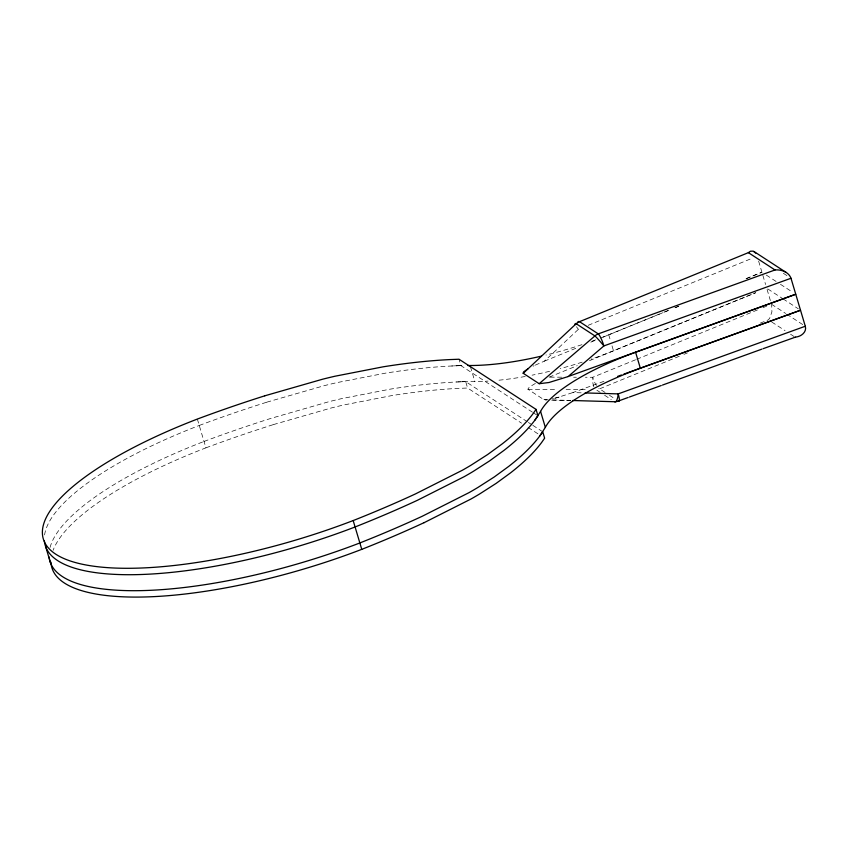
<?xml version="1.0" encoding="UTF-8"?>
<svg xmlns="http://www.w3.org/2000/svg" width="848" height="848" viewBox="0 0 848 848"><rect width="100%" height="100%" fill="white"/><g stroke="black" fill="none" stroke-linecap="round" stroke-linejoin="round"><path stroke-width="0.64" stroke-dasharray="4.24 3.18" d="M535.311 365.128L544.384 361.153L578.4 329.31A10.505 3.106 67.8 0 1 577.944 327.593M535.374 383.444L529.353 387.07L527.848 389.179L543.96 399.705L546.96 399.821M533.106 366.188L534.07 365.721M588.194 325.303L752.271 258.237M544.384 361.153L578.601 347.171M590.823 342.168L595.72 340.175M603.045 337.175L670.27 309.7M675.156 307.697L678.824 306.202M746.039 278.727L761.928 272.229L745.996 278.738M549.154 377.148L577.265 365.658M589.487 360.665L755.695 292.719L613.486 350.754A140.068 42.347 -16.6 0 1 591.183 359.139M635.555 359.775L592.71 377.286L585.449 377.265M636.784 359.266L757.995 309.721M762.893 307.718L766.571 306.213M679.29 356.255L599.547 388.85A10.505 9.699 -56.9 0 1 596.748 389.486M683.976 354.337L687.495 352.895M760.2 323.173L768.405 319.823L769.719 318.148L771.913 311.873L771.68 305.015M600.49 338.023A140.068 42.347 -16.6 0 0 608.716 334.769L662.648 312.753M663.867 312.255L670.005 309.753M674.902 307.75L678.58 306.245M603.946 381.324L572.845 392.571L583.233 392.868M572.57 392.666L557.973 397.383M266.707 402.206L324.445 385.617A219.6 66.398 -16.6 0 1 336.783 382.649L385.14 373.205A284.621 86.061 -16.6 0 1 451.825 365.986L456.977 365.764M273.374 424.594L331.123 408.015A219.6 66.398 -16.6 0 1 343.461 405.037L391.818 395.592A284.621 86.061 -16.6 0 1 458.492 388.373L467.598 388.024L521.52 423.131M559.086 397.065L554.497 398.316M557.698 397.458L554.74 398.253M553.5 398.56L552.302 398.846M546.663 399.853L545.253 399.927M451.825 365.986L452.97 365.933M204.008 441.448A435.056 131.546 -16.6 0 1 271.477 418.212L329.215 401.613A219.6 66.398 -16.6 0 1 341.553 398.645L389.91 389.2A284.621 86.061 -16.6 0 1 456.595 381.971L457.167 381.95M456.584 381.982L461.736 381.759M453.542 365.901L454.698 365.848M459.457 381.844L458.312 381.897M455.832 365.806L458.111 365.721M460.602 381.801L462.87 381.717M457.666 365.732L464.524 365.552M462.436 381.727L463.591 381.695M458.673 365.7L460.358 365.647M463.443 381.695L474.848 381.494A140.068 42.347 -16.6 0 0 488.035 381.091M465.128 381.642L464.004 381.674M550.055 377.148L561.853 377.19M573.651 377.233L576.375 377.233M527.997 389.306L557.666 389.402M566.135 389.423L587.335 389.497M543.928 399.673L548.338 399.8M552.758 399.938L570.407 400.447M551.645 400.118L570.81 400.669M783.351 273.279L787.718 276.13M766.295 275.07L776.121 281.462M780.478 284.303L792.488 292.115M767.79 288.935L781.973 298.167M783.064 298.878L798.339 308.82M771.468 304.22L785.651 313.453M786.743 314.163L803.109 324.816M771.733 321.986L785.047 330.646M790.59 334.26L795.021 337.144M605.059 392.433L599.547 388.85A10.505 3.106 67.8 0 1 598.773 388.331M609.479 395.306L614.991 398.899M596.907 390.239L600.214 392.391M604.635 395.263L611.249 399.567M532.459 412.202L460.92 365.636L459.012 359.234M533.562 412.923L536.858 415.075M527.318 421.753L465.69 381.632L467.598 388.024M528.421 422.463L531.728 424.615M532.83 425.336L542.731 431.78M528.124 427.434L538.035 433.879M758.631 261.152L765.596 284.536M767.069 289.454L770.366 300.521M608.716 334.769L610.549 340.917M612.012 345.836L613.486 350.754M470.449 366.739L474.848 381.494M197.351 419.071L205.926 447.85A242.04 73.182 -16.6 0 0 53.117 550.278M582.184 362.138A140.068 42.347 -16.6 0 1 560.157 368.626M549.578 371.318A140.068 42.347 -16.6 0 1 532.088 375.176M525.23 376.47A140.068 42.347 -16.6 0 1 497.182 380.37M595.614 339.857A140.068 42.347 -16.6 0 1 591.925 341.203M581.951 344.659A140.068 42.347 -16.6 0 1 545.985 355.036M199.238 425.452A435.056 131.546 -16.6 0 1 266.707 402.217M50.064 547.437A242.04 73.182 -16.6 0 1 203.976 441.479M44.584 534.897A242.04 73.182 -16.6 0 1 199.206 425.484M205.916 447.839A435.056 131.546 -16.6 0 1 273.385 424.604M593.801 386.699A10.505 4.06 -89.8 0 1 592.71 377.286A10.505 3.106 67.8 0 0 596.398 385.469M578.4 329.31A10.505 1.707 46.9 0 1 576.46 326.713"/><path stroke-width="1.27" d="M526.99 369.474L523.714 371.806L523.11 373.215L539.158 383.688L594.936 335.925A10.505 9.699 -56.9 0 1 598.275 333.879L774.998 269.971C781.188 269.378 788.746 271.943 790.993 278.261L603.903 345.91L568.075 376.576L795.753 294.245L635.587 352.259A140.068 42.347 -16.6 0 0 540.568 411.397L534.95 420.099A284.621 86.061 -16.6 0 1 503.85 450.489L489.508 460.962L473.184 471.446A219.6 66.398 -16.6 0 1 464.269 476.64L417.396 500.299A435.035 131.546 -16.6 0 1 355.089 526.968A242.04 73.182 -16.6 0 1 44.393 541.013M623.852 374.127L800.523 310.241L640.346 368.255A140.068 42.347 -16.6 0 0 545.338 427.381L539.71 436.095A284.621 86.061 -16.6 0 1 508.62 466.474L494.278 476.958L477.943 487.43A219.6 66.398 -16.6 0 1 469.039 492.635L422.166 516.294A435.035 131.546 -16.6 0 1 359.859 542.953A242.04 73.182 -16.6 0 1 49.163 557.009M264.799 395.804L322.547 379.226A219.6 66.398 -16.6 0 1 334.875 376.247L383.243 366.802A284.621 86.061 -16.6 0 1 449.917 359.584L459.012 359.234L536.053 409.393L533.042 413.697A284.621 86.061 -16.6 0 1 501.942 444.087L487.6 454.56L471.276 465.043A219.6 66.398 -16.6 0 1 462.361 470.248L415.488 493.907A435.035 131.546 -16.6 0 1 353.181 520.566M542.434 432.236L539.71 436.095M534.95 420.099L537.961 415.785L536.053 409.393M577.658 322.59A10.505 3.106 67.8 0 1 579.523 321.678L748.381 252.651L750.48 251.209L753.257 251.156L755.685 253.117M523.227 373.311L576.195 323.724A10.505 9.699 -56.9 0 1 579.523 321.678L598.275 333.879A10.505 1.866 70.1 0 1 603.903 345.91A10.505 0.551 49.4 0 0 594.936 335.925L576.195 323.724A10.505 1.707 46.9 0 0 575.273 324.625M527.308 369.283L527.848 368.965M424.064 522.697L470.947 499.037A219.6 66.398 -16.6 0 0 479.851 493.833L496.186 483.349L510.528 472.877A284.621 86.061 -16.6 0 0 541.628 442.486L544.639 438.183L542.731 431.78M617.63 376.374L621.361 375.028M790.993 278.261L805.293 326.236L618.203 393.885L585.131 392.931M572.623 400.51L614.556 401.729A10.505 9.699 -56.9 0 0 618.298 401.051L628.114 397.5M629.343 397.055L661.249 385.522M662.479 385.077L761.886 349.132M763.115 348.687L795.551 337.091M567.8 376.682L548.985 382.512L539.201 383.709M795.816 337.048C801.031 336.624 807.073 332.024 805.293 326.236M467.873 365.509L470.078 365.509A140.068 42.347 -16.6 0 0 541.289 356.16M786.128 272.431L753.967 251.496M748.381 252.651L774.998 269.971M635.587 352.259L640.346 368.255M540.568 411.397L545.338 427.381M424.042 522.686A435.035 131.546 -16.6 0 1 361.767 549.356L353.171 520.555A242.04 73.182 -16.6 0 1 55.809 554.221A242.04 73.182 -16.6 0 1 197.298 419.082A435.056 131.546 -16.6 0 1 264.799 395.815M45.718 546.79L50.488 562.786M361.757 549.345A242.04 73.182 -16.6 0 1 50.986 562.182M618.298 401.051A10.505 1.866 70.1 0 0 618.203 393.885A10.505 2.904 -88.3 0 1 614.556 401.729"/></g></svg>
